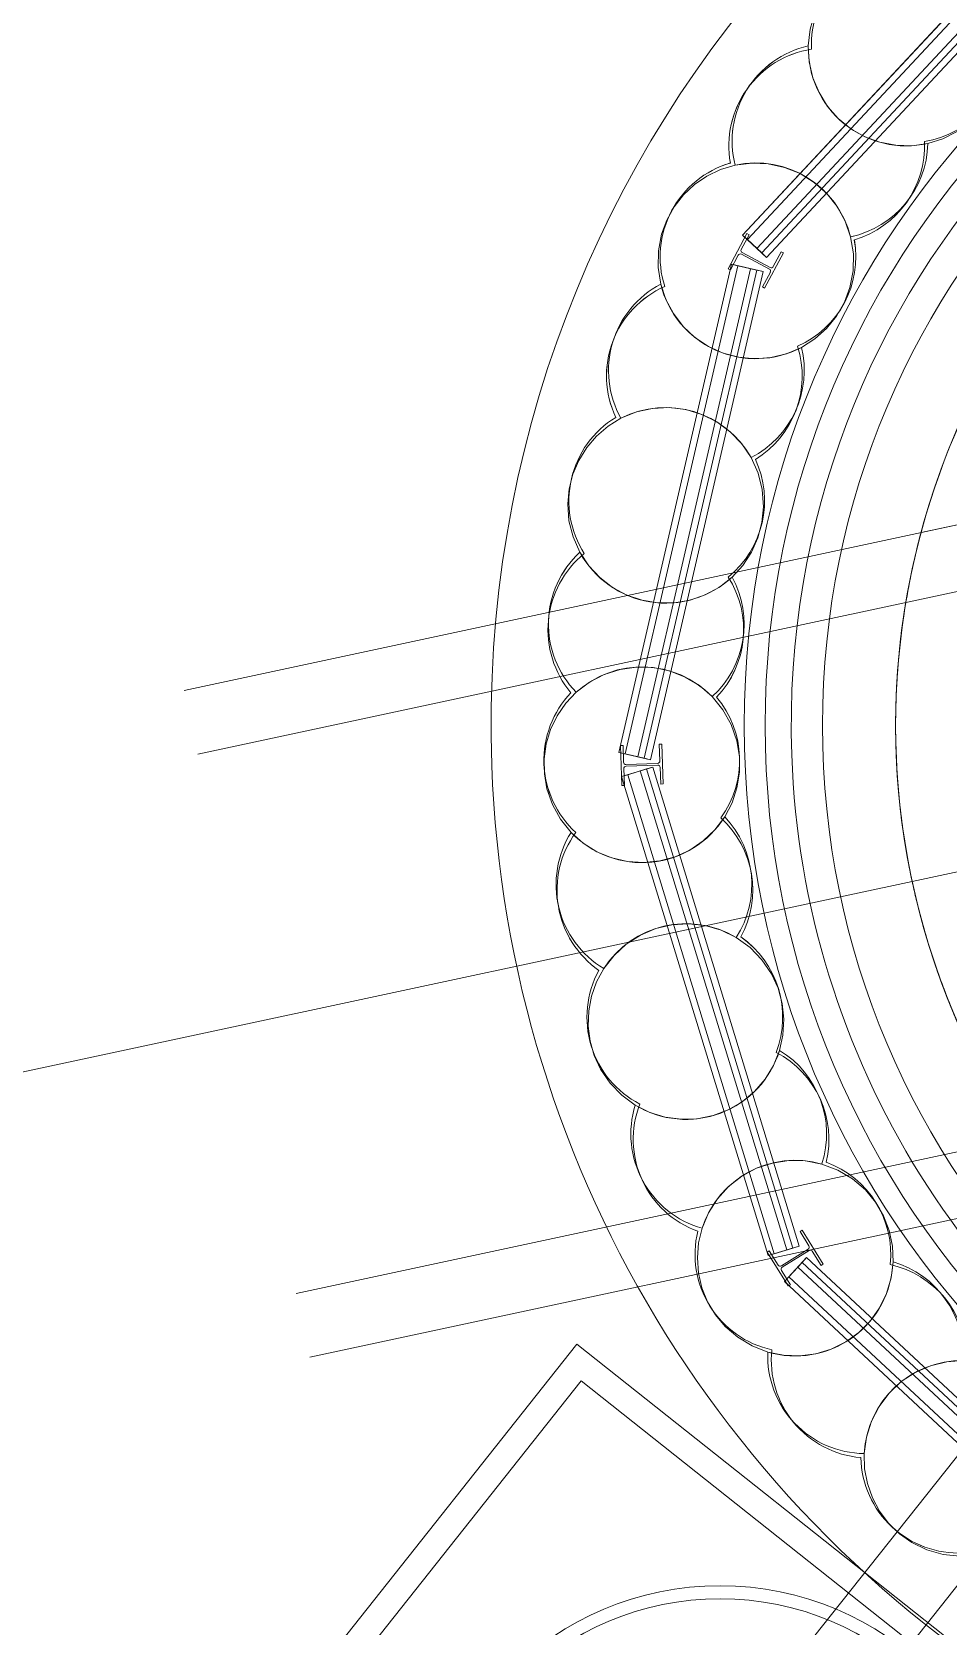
# Model space of a CAD drawing. Header units: metres. Extents: x 1753726 to 1755216, y 5920592 to 5921703.
# Drawn here: x 1754885.64 to 1754889.15, y 5921319.36 to 5921325.47 of the extents above; entities that cross this region are included whole.
import ezdxf

# ---------------------------------------------------------------- set-up
doc = ezdxf.new("R2010")
doc.units = ezdxf.units.M
doc.linetypes.add('CENTER', pattern=[50.8, 31.75, -6.35, 6.35, -6.35])
doc.linetypes.add('HIDDEN2', pattern=[4.7625, 3.175, -1.5875])
for name, color, linetype, lineweight in [('A-FLOR-____-OTLN', 9, 'Continuous', 9), ('A-GENM-____-OTLN', 4, 'Continuous', 9), ('A-WALL-____-OTLN', 2, 'Continuous', 9), ('P-PIPE-____-CNTR', 1, 'CENTER', 9), ('P-PIPE-____-OTLN', 6, 'HIDDEN2', 18), ('S-BEAM-____-OTLN', 7, 'Continuous', 9), ('S-FNDN-____-OTLN', 7, 'Continuous', 9)]:
    doc.layers.add(name, color=color, linetype=linetype, lineweight=lineweight)

# ---------------------------------------------------------------- blocks, each defined once
blk = doc.blocks.new('308492-ARUP-TUTB-MOD-0001_rvt-1-X-ARUP-GL-HERNE_BAY_ALIGNMENT')
at = {"layer": 'P-PIPE-____-CNTR'}
for p, q in [((1754889.5968, 5921322.3401), (1754607.0172, 5921261.8124)), ((1754889.5968, 5921322.3401), (1754607.0172, 5921261.8124)), ((1754890.4032, 5921321.055), (1754888.8392, 5921319.0825)), ((1754890.4032, 5921321.055), (1754888.8392, 5921319.0825))]:
    blk.add_line(p, q, dxfattribs=at)
at = {"layer": 'P-PIPE-____-OTLN'}
for p, q in [((1754889.3245, 5921323.6112), (1754606.745, 5921263.0835)), ((1754889.3768, 5921323.3668), (1754606.7973, 5921262.8391)), ((1754607.2372, 5921260.7857), (1754889.8167, 5921321.3134)), ((1754890.1619, 5921321.2464), (1754888.5979, 5921319.2739)), ((1754607.2895, 5921260.5412), (1754889.869, 5921321.0689))]:
    blk.add_line(p, q, dxfattribs=at)
blk = doc.blocks.new('Arup_Beam_Steel I Section_UC_AU1 - 150UC30-4390799-X-ARUP-GL-HERNE_BAY_ALIGNMENT')
at = {"layer": 'S-BEAM-____-OTLN'}
for p, q in [((1754888.5884, 5921320.8771), (1754888.5805, 5921320.8721)), ((1754888.5805, 5921320.8721), (1754888.5884, 5921320.8771)), ((1754888.5805, 5921320.8721), (1754888.6145, 5921320.8176)), ((1754888.6145, 5921320.8176), (1754888.5805, 5921320.8721)), ((1754888.6695, 5921320.7473), (1754888.5884, 5921320.8771)), ((1754888.5884, 5921320.8771), (1754888.6695, 5921320.7473)), ((1754888.4624, 5921320.7983), (1754888.4544, 5921320.7933)), ((1754888.4544, 5921320.7933), (1754888.4624, 5921320.7983)), ((1754888.4544, 5921320.7933), (1754888.5355, 5921320.6636)), ((1754888.5355, 5921320.6636), (1754888.4544, 5921320.7933)), ((1754888.4965, 5921320.7438), (1754888.4624, 5921320.7983)), ((1754888.4624, 5921320.7983), (1754888.4965, 5921320.7438)), ((1754888.6117, 5921320.8053), (1754888.5088, 5921320.741)), ((1754888.5088, 5921320.741), (1754888.6117, 5921320.8053)), ((1754888.5122, 5921320.7354), (1754888.6152, 5921320.7997)), ((1754888.6152, 5921320.7997), (1754888.5122, 5921320.7354)), ((1754888.6275, 5921320.7969), (1754888.6615, 5921320.7423)), ((1754888.6615, 5921320.7423), (1754888.6275, 5921320.7969)), ((1754888.5435, 5921320.6686), (1754888.5094, 5921320.7231)), ((1754888.5094, 5921320.7231), (1754888.5435, 5921320.6686)), ((1754888.6615, 5921320.7423), (1754888.6695, 5921320.7473)), ((1754888.6695, 5921320.7473), (1754888.6615, 5921320.7423)), ((1754888.5355, 5921320.6636), (1754888.5435, 5921320.6686)), ((1754888.5435, 5921320.6686), (1754888.5355, 5921320.6636))]:
    blk.add_line(p, q, dxfattribs=at)
for centre, major_axis, start_param, end_param in [((1754888.607, 5921320.8128), (-0.00079, 0.00886), 3.611123, 5.181919), ((1754888.607, 5921320.8128), (-0.00079, 0.00886), 3.611123, 5.181919), ((1754888.6199, 5921320.7921), (0.00241, 0.00857), 5.54524, 7.116036), ((1754888.6199, 5921320.7921), (0.00241, 0.00857), 5.54524, 7.116036), ((1754888.504, 5921320.7485), (0.00431, 0.00778), 2.635471, 4.206267), ((1754888.504, 5921320.7485), (0.00431, 0.00778), 2.635471, 4.206267), ((1754888.517, 5921320.7278), (-0.00042, 0.00889), 0.5111, 2.081897), ((1754888.517, 5921320.7278), (-0.00042, 0.00889), 0.5111, 2.081897)]:
    blk.add_ellipse(centre, major_axis=major_axis, ratio=1, start_param=start_param, end_param=end_param, dxfattribs=at)
blk = doc.blocks.new('Arup_Beam_Steel I Section_UC_AU1 - 150UC30-4390800-X-ARUP-GL-HERNE_BAY_ALIGNMENT')
at = {"layer": 'S-BEAM-____-OTLN'}
for p, q in [((1754887.9021, 5921322.7353), (1754887.8927, 5921322.7349)), ((1754887.8927, 5921322.7349), (1754887.9021, 5921322.7353)), ((1754887.8927, 5921322.7349), (1754887.898, 5921322.582)), ((1754887.898, 5921322.582), (1754887.8927, 5921322.7349)), ((1754887.9043, 5921322.671), (1754887.9021, 5921322.7353)), ((1754887.9021, 5921322.7353), (1754887.9043, 5921322.671)), ((1754888.0506, 5921322.7405), (1754888.0412, 5921322.7401)), ((1754888.0412, 5921322.7401), (1754888.0506, 5921322.7405)), ((1754888.0412, 5921322.7401), (1754888.0434, 5921322.6759)), ((1754888.0434, 5921322.6759), (1754888.0412, 5921322.7401)), ((1754888.0559, 5921322.5876), (1754888.0506, 5921322.7405)), ((1754888.0506, 5921322.7405), (1754888.0559, 5921322.5876)), ((1754887.9074, 5921322.5824), (1754887.9052, 5921322.6466)), ((1754887.9052, 5921322.6466), (1754887.9074, 5921322.5824)), ((1754888.0348, 5921322.6667), (1754887.9135, 5921322.6624)), ((1754887.9135, 5921322.6624), (1754888.0348, 5921322.6667)), ((1754887.9138, 5921322.6558), (1754888.0351, 5921322.6601)), ((1754888.0351, 5921322.6601), (1754887.9138, 5921322.6558)), ((1754888.0443, 5921322.6515), (1754888.0465, 5921322.5872)), ((1754888.0465, 5921322.5872), (1754888.0443, 5921322.6515)), ((1754887.898, 5921322.582), (1754887.9074, 5921322.5824)), ((1754887.9074, 5921322.5824), (1754887.898, 5921322.582)), ((1754888.0465, 5921322.5872), (1754888.0559, 5921322.5876)), ((1754888.0559, 5921322.5876), (1754888.0465, 5921322.5872))]:
    blk.add_line(p, q, dxfattribs=at)
for centre, major_axis, start_param, end_param in [((1754887.9132, 5921322.6713), (-0.00481, 0.00749), 1.034699, 2.605496), ((1754887.9132, 5921322.6713), (-0.00481, 0.00749), 1.034699, 2.605496), ((1754888.0345, 5921322.6756), (-0.00481, 0.00749), 2.605496, 4.176292), ((1754888.0345, 5921322.6756), (-0.00481, 0.00749), 2.605496, 4.176292), ((1754887.9141, 5921322.6469), (-0.00103, 0.00884), 6.201965, 7.772761), ((1754887.9141, 5921322.6469), (-0.00103, 0.00884), 6.201965, 7.772761), ((1754888.0354, 5921322.6512), (-0.00184, 0.00871), 4.539613, 6.110409), ((1754888.0354, 5921322.6512), (-0.00184, 0.00871), 4.539613, 6.110409)]:
    blk.add_ellipse(centre, major_axis=major_axis, ratio=1, start_param=start_param, end_param=end_param, dxfattribs=at)
blk = doc.blocks.new('Arup_Beam_Steel I Section_UC_AU1 - 150UC30-4390801-X-ARUP-GL-HERNE_BAY_ALIGNMENT')
at = {"layer": 'S-BEAM-____-OTLN'}
for p, q in [((1754888.377, 5921324.6973), (1754888.3052, 5921324.5622)), ((1754888.3052, 5921324.5622), (1754888.377, 5921324.6973)), ((1754888.3551, 5921324.6361), (1754888.3853, 5921324.6929)), ((1754888.3853, 5921324.6929), (1754888.3551, 5921324.6361)), ((1754888.3853, 5921324.6929), (1754888.377, 5921324.6973)), ((1754888.377, 5921324.6973), (1754888.3853, 5921324.6929)), ((1754888.466, 5921324.5671), (1754888.3588, 5921324.6241)), ((1754888.3588, 5921324.6241), (1754888.466, 5921324.5671)), ((1754888.4447, 5921324.4881), (1754888.5165, 5921324.6231)), ((1754888.5165, 5921324.6231), (1754888.4447, 5921324.4881)), ((1754888.5082, 5921324.6276), (1754888.478, 5921324.5708)), ((1754888.478, 5921324.5708), (1754888.5082, 5921324.6276)), ((1754888.5165, 5921324.6231), (1754888.5082, 5921324.6276)), ((1754888.5082, 5921324.6276), (1754888.5165, 5921324.6231)), ((1754888.3052, 5921324.5622), (1754888.3135, 5921324.5578)), ((1754888.3135, 5921324.5578), (1754888.3052, 5921324.5622)), ((1754888.3135, 5921324.5578), (1754888.3436, 5921324.6146)), ((1754888.3436, 5921324.6146), (1754888.3135, 5921324.5578)), ((1754888.3557, 5921324.6183), (1754888.4629, 5921324.5613)), ((1754888.4629, 5921324.5613), (1754888.3557, 5921324.6183)), ((1754888.4666, 5921324.5492), (1754888.4364, 5921324.4925)), ((1754888.4364, 5921324.4925), (1754888.4666, 5921324.5492)), ((1754888.4364, 5921324.4925), (1754888.4447, 5921324.4881)), ((1754888.4447, 5921324.4881), (1754888.4364, 5921324.4925))]:
    blk.add_line(p, q, dxfattribs=at)
for centre, major_axis, start_param, end_param in [((1754888.363, 5921324.632), (0.0088, 0.00132), 2.504571, 4.075368), ((1754888.363, 5921324.632), (0.0088, 0.00132), 2.504571, 4.075368), ((1754888.3515, 5921324.6104), (-0.00621, 0.00637), 5.021641, 6.592438), ((1754888.3515, 5921324.6104), (-0.00621, 0.00637), 5.021641, 6.592438), ((1754888.4701, 5921324.575), (-0.00889, 0.00048), 1.136221, 2.707017), ((1754888.4701, 5921324.575), (-0.00889, 0.00048), 1.136221, 2.707017), ((1754888.4587, 5921324.5534), (-0.00881, 0.00129), 2.798573, 4.369369), ((1754888.4587, 5921324.5534), (-0.00881, 0.00129), 2.798573, 4.369369)]:
    blk.add_ellipse(centre, major_axis=major_axis, ratio=1, start_param=start_param, end_param=end_param, dxfattribs=at)
blk = doc.blocks.new('308492-ARUP-STTW-MOD-0400_rvt-1-X-ARUP-GL-HERNE_BAY_ALIGNMENT')
at = {"layer": 'A-WALL-____-OTLN'}
for p, q in [((1754889.6699, 5921326.0953), (1754888.3605, 5921324.6911)), ((1754888.3605, 5921324.6911), (1754889.6699, 5921326.0953)), ((1754889.6882, 5921326.0782), (1754888.3787, 5921324.674)), ((1754888.4153, 5921324.6399), (1754889.7247, 5921326.0441)), ((1754889.7247, 5921326.0441), (1754888.4153, 5921324.6399)), ((1754888.4336, 5921324.6229), (1754889.743, 5921326.0271)), ((1754888.4519, 5921324.6058), (1754889.7613, 5921326.01)), ((1754889.7613, 5921326.01), (1754888.4519, 5921324.6058)), ((1754888.4519, 5921324.6058), (1754889.7613, 5921326.01)), ((1754889.7613, 5921326.01), (1754888.4519, 5921324.6058)), ((1754888.4519, 5921324.6058), (1754888.3605, 5921324.6911)), ((1754888.3787, 5921324.674), (1754888.3605, 5921324.6911)), ((1754888.3787, 5921324.674), (1754888.4336, 5921324.6229)), ((1754888.4519, 5921324.6058), (1754888.4153, 5921324.6399)), ((1754888.4153, 5921324.6399), (1754888.4519, 5921324.6058)), ((1754888.4519, 5921324.6058), (1754888.4336, 5921324.6229)), ((1754888.3175, 5921324.5794), (1754887.8856, 5921322.7086)), ((1754887.8856, 5921322.7086), (1754888.3175, 5921324.5794)), ((1754888.3419, 5921324.5738), (1754887.91, 5921322.703)), ((1754887.9587, 5921322.6918), (1754888.3906, 5921324.5626)), ((1754888.3906, 5921324.5626), (1754887.9587, 5921322.6918)), ((1754888.3175, 5921324.5794), (1754888.4393, 5921324.5513)), ((1754888.3175, 5921324.5794), (1754888.3419, 5921324.5738)), ((1754888.3419, 5921324.5738), (1754888.4149, 5921324.5569)), ((1754888.3906, 5921324.5626), (1754888.4393, 5921324.5513)), ((1754888.3906, 5921324.5626), (1754888.4393, 5921324.5513)), ((1754887.983, 5921322.6861), (1754888.4149, 5921324.5569)), ((1754888.0074, 5921322.6805), (1754888.4393, 5921324.5513)), ((1754888.4393, 5921324.5513), (1754888.0074, 5921322.6805)), ((1754888.0074, 5921322.6805), (1754888.4393, 5921324.5513)), ((1754888.4393, 5921324.5513), (1754888.0074, 5921322.6805)), ((1754888.4149, 5921324.5569), (1754888.4393, 5921324.5513)), ((1754888.0074, 5921322.6805), (1754887.8856, 5921322.7086)), ((1754887.91, 5921322.703), (1754887.8856, 5921322.7086)), ((1754887.91, 5921322.703), (1754887.983, 5921322.6861)), ((1754888.0074, 5921322.6805), (1754887.9587, 5921322.6918)), ((1754887.9587, 5921322.6918), (1754888.0074, 5921322.6805)), ((1754888.0074, 5921322.6805), (1754887.983, 5921322.6861)), ((1754887.8964, 5921322.616), (1754888.0159, 5921322.6525)), ((1754887.8964, 5921322.616), (1754887.9203, 5921322.6233)), ((1754887.8964, 5921322.616), (1754888.4578, 5921320.7799)), ((1754888.4578, 5921320.7799), (1754887.8964, 5921322.616)), ((1754887.9203, 5921322.6233), (1754887.992, 5921322.6452)), ((1754887.9203, 5921322.6233), (1754888.4817, 5921320.7872)), ((1754887.9681, 5921322.6379), (1754888.0159, 5921322.6525)), ((1754887.9681, 5921322.6379), (1754888.0159, 5921322.6525)), ((1754888.5295, 5921320.8018), (1754887.9681, 5921322.6379)), ((1754887.9681, 5921322.6379), (1754888.5295, 5921320.8018)), ((1754887.992, 5921322.6452), (1754888.0159, 5921322.6525)), ((1754888.5534, 5921320.8091), (1754887.992, 5921322.6452)), ((1754888.5773, 5921320.8164), (1754888.0159, 5921322.6525)), ((1754888.0159, 5921322.6525), (1754888.5773, 5921320.8164)), ((1754888.5773, 5921320.8164), (1754888.0159, 5921322.6525)), ((1754888.0159, 5921322.6525), (1754888.5773, 5921320.8164)), ((1754888.5773, 5921320.8164), (1754888.4578, 5921320.7799)), ((1754888.4817, 5921320.7872), (1754888.4578, 5921320.7799)), ((1754888.4817, 5921320.7872), (1754888.5534, 5921320.8091)), ((1754888.5773, 5921320.8164), (1754888.5295, 5921320.8018)), ((1754888.5295, 5921320.8018), (1754888.5773, 5921320.8164)), ((1754888.5773, 5921320.8164), (1754888.5534, 5921320.8091)), ((1754888.5203, 5921320.681), (1754888.6056, 5921320.7724)), ((1754888.5374, 5921320.6993), (1754888.5885, 5921320.7541)), ((1754888.5715, 5921320.7358), (1754888.6056, 5921320.7724)), ((1754888.5715, 5921320.7358), (1754888.6056, 5921320.7724)), ((1754889.9757, 5921319.4264), (1754888.5715, 5921320.7358)), ((1754888.5715, 5921320.7358), (1754889.9757, 5921319.4264)), ((1754888.5885, 5921320.7541), (1754888.6056, 5921320.7724)), ((1754889.9927, 5921319.4447), (1754888.5885, 5921320.7541)), ((1754890.0098, 5921319.463), (1754888.6056, 5921320.7724)), ((1754888.6056, 5921320.7724), (1754890.0098, 5921319.463)), ((1754890.0098, 5921319.463), (1754888.6056, 5921320.7724)), ((1754888.6056, 5921320.7724), (1754890.0098, 5921319.463)), ((1754888.5203, 5921320.681), (1754888.5374, 5921320.6993)), ((1754888.5203, 5921320.681), (1754889.9245, 5921319.3715)), ((1754889.9245, 5921319.3715), (1754888.5203, 5921320.681)), ((1754888.5374, 5921320.6993), (1754889.9416, 5921319.3898))]:
    blk.add_line(p, q, dxfattribs=at)
at = {"layer": 'S-BEAM-____-OTLN'}
for radius, start, end in [(3.43, 0, 180), (3.43, 0, 180), (3.43, 0, 180), (3.43, 0, 180), (3.13, 0, 180), (3.13, 0, 180), (3.13, 0, 180), (3.13, 0, 180), (3.43, 180, 0), (3.43, 180, 0), (3.43, 180, 0), (3.43, 180, 0), (3.13, 180, 0), (3.13, 180, 0), (3.13, 180, 0), (3.13, 180, 0)]:
    blk.add_arc((1754891.7967, 5921322.8124), radius, start, end, dxfattribs=at)
at = {"layer": 'S-FNDN-____-OTLN', "flags": 128}
for points in [[(1754888.6121, 5921325.4168), (1754888.619, 5921325.4807), (1754888.6368, 5921325.5425), (1754888.6648, 5921325.6003)], [(1754888.6648, 5921325.6003), (1754888.6368, 5921325.5425), (1754888.619, 5921325.4807), (1754888.6121, 5921325.4168)], [(1754889.0701, 5921325.0427), (1754889.0089, 5921325.034), (1754888.947, 5921325.0355), (1754888.8863, 5921325.0471), (1754888.8283, 5921325.0686), (1754888.7745, 5921325.0993), (1754888.7266, 5921325.1384), (1754888.6858, 5921325.1849), (1754888.6532, 5921325.2375), (1754888.6296, 5921325.2947), (1754888.6158, 5921325.355), (1754888.6121, 5921325.4168)], [(1754888.6121, 5921325.4168), (1754888.6158, 5921325.355), (1754888.6296, 5921325.2947), (1754888.6532, 5921325.2375), (1754888.6858, 5921325.1849), (1754888.7266, 5921325.1384), (1754888.7745, 5921325.0993), (1754888.8283, 5921325.0686), (1754888.8863, 5921325.0471), (1754888.947, 5921325.0355), (1754889.0089, 5921325.034), (1754889.0701, 5921325.0427)], [(1754889.3091, 5921325.2164), (1754889.2739, 5921325.1669), (1754889.2313, 5921325.1238), (1754889.1822, 5921325.0882), (1754889.128, 5921325.0609), (1754889.0701, 5921325.0427)], [(1754889.0701, 5921325.0427), (1754889.128, 5921325.0609), (1754889.1822, 5921325.0882), (1754889.2313, 5921325.1238), (1754889.2739, 5921325.1669), (1754889.3091, 5921325.2164)], [(1754888.05, 5921324.6947), (1754888.07, 5921324.7491), (1754888.0982, 5921324.7997), (1754888.1338, 5921324.8454), (1754888.176, 5921324.8851), (1754888.2239, 5921324.9177), (1754888.2762, 5921324.9427), (1754888.3317, 5921324.9592)], [(1754888.3317, 5921324.9592), (1754888.2762, 5921324.9427), (1754888.2239, 5921324.9177), (1754888.176, 5921324.8851), (1754888.1338, 5921324.8454), (1754888.0982, 5921324.7997), (1754888.07, 5921324.7491), (1754888.05, 5921324.6947)], [(1754888.3317, 5921324.9592), (1754888.3951, 5921324.9674), (1754888.4589, 5921324.9646), (1754888.5214, 5921324.951), (1754888.5806, 5921324.927), (1754888.635, 5921324.8933), (1754888.6828, 5921324.8509), (1754888.7227, 5921324.801), (1754888.7535, 5921324.745), (1754888.7744, 5921324.6846)], [(1754888.7744, 5921324.6846), (1754888.7535, 5921324.745), (1754888.7227, 5921324.801), (1754888.6828, 5921324.8509), (1754888.635, 5921324.8933), (1754888.5806, 5921324.927), (1754888.5214, 5921324.951), (1754888.4589, 5921324.9646), (1754888.3951, 5921324.9674), (1754888.3317, 5921324.9592)], [(1754888.0465, 5921324.5038), (1754888.0367, 5921324.5673), (1754888.0379, 5921324.6316), (1754888.05, 5921324.6947)], [(1754888.05, 5921324.6947), (1754888.0379, 5921324.6316), (1754888.0367, 5921324.5673), (1754888.0465, 5921324.5038)], [(1754888.7744, 5921324.6846), (1754888.7848, 5921324.6201), (1754888.7839, 5921324.5548), (1754888.7717, 5921324.4906)], [(1754888.7717, 5921324.4906), (1754888.7839, 5921324.5548), (1754888.7848, 5921324.6201), (1754888.7744, 5921324.6846)], [(1754888.5858, 5921324.261), (1754888.5289, 5921324.2368), (1754888.4688, 5921324.2222), (1754888.4071, 5921324.2177), (1754888.3455, 5921324.2234), (1754888.2856, 5921324.2392), (1754888.2292, 5921324.2646), (1754888.1777, 5921324.2989), (1754888.1326, 5921324.3413), (1754888.095, 5921324.3904), (1754888.0661, 5921324.4451), (1754888.0465, 5921324.5038)], [(1754888.0465, 5921324.5038), (1754888.0661, 5921324.4451), (1754888.095, 5921324.3904), (1754888.1326, 5921324.3413), (1754888.1777, 5921324.2989), (1754888.2292, 5921324.2646), (1754888.2856, 5921324.2392), (1754888.3455, 5921324.2234), (1754888.4071, 5921324.2177), (1754888.4688, 5921324.2222), (1754888.5289, 5921324.2368), (1754888.5858, 5921324.261)], [(1754888.7717, 5921324.4906), (1754888.7505, 5921324.4338), (1754888.7204, 5921324.3811), (1754888.6823, 5921324.3339), (1754888.637, 5921324.2936), (1754888.5858, 5921324.261)], [(1754888.5858, 5921324.261), (1754888.637, 5921324.2936), (1754888.6823, 5921324.3339), (1754888.7204, 5921324.3811), (1754888.7505, 5921324.4338), (1754888.7717, 5921324.4906)], [(1754887.8941, 5921323.9893), (1754887.9532, 5921324.0135), (1754888.0156, 5921324.0274), (1754888.0795, 5921324.0304), (1754888.1429, 5921324.0226), (1754888.2041, 5921324.0041), (1754888.2613, 5921323.9755), (1754888.3127, 5921323.9376), (1754888.357, 5921323.8915), (1754888.3928, 5921323.8386)], [(1754888.3928, 5921323.8386), (1754888.357, 5921323.8915), (1754888.3127, 5921323.9376), (1754888.2613, 5921323.9755), (1754888.2041, 5921324.0041), (1754888.1429, 5921324.0226), (1754888.0795, 5921324.0304), (1754888.0156, 5921324.0274), (1754887.9532, 5921324.0135), (1754887.8941, 5921323.9893)], [(1754887.6905, 5921323.6609), (1754887.6957, 5921323.7186), (1754887.7098, 5921323.7748), (1754887.7324, 5921323.8281), (1754887.7629, 5921323.8774), (1754887.8007, 5921323.9213), (1754887.8448, 5921323.9589), (1754887.8941, 5921323.9893)], [(1754887.8941, 5921323.9893), (1754887.8448, 5921323.9589), (1754887.8007, 5921323.9213), (1754887.7629, 5921323.8774), (1754887.7324, 5921323.8281), (1754887.7098, 5921323.7748), (1754887.6957, 5921323.7186), (1754887.6905, 5921323.6609)], [(1754888.3928, 5921323.8386), (1754888.4196, 5921323.779), (1754888.4356, 5921323.7157), (1754888.4404, 5921323.6505)], [(1754888.4404, 5921323.6505), (1754888.4356, 5921323.7157), (1754888.4196, 5921323.779), (1754888.3928, 5921323.8386)], [(1754887.7365, 5921323.4756), (1754887.7106, 5921323.5344), (1754887.6951, 5921323.5968), (1754887.6905, 5921323.6609)], [(1754887.6905, 5921323.6609), (1754887.6951, 5921323.5968), (1754887.7106, 5921323.5344), (1754887.7365, 5921323.4756)], [(1754888.4404, 5921323.6505), (1754888.4346, 5921323.5901), (1754888.4192, 5921323.5315), (1754888.3946, 5921323.476), (1754888.3613, 5921323.4253), (1754888.3203, 5921323.3806)], [(1754888.3203, 5921323.3806), (1754888.3613, 5921323.4253), (1754888.3946, 5921323.476), (1754888.4192, 5921323.5315), (1754888.4346, 5921323.5901), (1754888.4404, 5921323.6505)], [(1754888.3203, 5921323.3806), (1754888.2716, 5921323.3425), (1754888.2173, 5921323.3128), (1754888.1588, 5921323.2925), (1754888.0979, 5921323.2821), (1754888.036, 5921323.2819), (1754887.9749, 5921323.2918), (1754887.9163, 5921323.3116), (1754887.8618, 5921323.3408), (1754887.8128, 5921323.3786), (1754887.7706, 5921323.4239), (1754887.7365, 5921323.4756)], [(1754887.7365, 5921323.4756), (1754887.7706, 5921323.4239), (1754887.8128, 5921323.3786), (1754887.8618, 5921323.3408), (1754887.9163, 5921323.3116), (1754887.9749, 5921323.2918), (1754888.036, 5921323.2819), (1754888.0979, 5921323.2821), (1754888.1588, 5921323.2925), (1754888.2173, 5921323.3128), (1754888.2716, 5921323.3425), (1754888.3203, 5921323.3806)], [(1754887.7225, 5921322.9391), (1754887.7733, 5921322.9778), (1754887.83, 5921323.0074), (1754887.8909, 5921323.0269), (1754887.9542, 5921323.0357), (1754888.0181, 5921323.0337), (1754888.0807, 5921323.0208), (1754888.1402, 5921322.9976), (1754888.1949, 5921322.9645), (1754888.2432, 5921322.9226)], [(1754888.2432, 5921322.9226), (1754888.1949, 5921322.9645), (1754888.1402, 5921322.9976), (1754888.0807, 5921323.0208), (1754888.0181, 5921323.0337), (1754887.9542, 5921323.0357), (1754887.8909, 5921323.0269), (1754887.83, 5921323.0074), (1754887.7733, 5921322.9778), (1754887.7225, 5921322.9391)], [(1754887.6108, 5921322.5692), (1754887.6009, 5921322.6263), (1754887.6, 5921322.6842), (1754887.608, 5921322.7416), (1754887.6248, 5921322.7971), (1754887.6498, 5921322.8493), (1754887.6827, 5921322.897), (1754887.7225, 5921322.9391)], [(1754887.7225, 5921322.9391), (1754887.6827, 5921322.897), (1754887.6498, 5921322.8493), (1754887.6248, 5921322.7971), (1754887.608, 5921322.7416), (1754887.6, 5921322.6842), (1754887.6009, 5921322.6263), (1754887.6108, 5921322.5692)], [(1754888.2432, 5921322.9226), (1754888.2845, 5921322.872), (1754888.3163, 5921322.815), (1754888.3378, 5921322.7533)], [(1754888.3378, 5921322.7533), (1754888.3163, 5921322.815), (1754888.2845, 5921322.872), (1754888.2432, 5921322.9226)], [(1754888.3378, 5921322.7533), (1754888.3479, 5921322.6935), (1754888.3482, 5921322.6328), (1754888.3387, 5921322.5729), (1754888.3197, 5921322.5153), (1754888.2917, 5921322.4615)], [(1754888.2917, 5921322.4615), (1754888.3197, 5921322.5153), (1754888.3387, 5921322.5729), (1754888.3482, 5921322.6328), (1754888.3479, 5921322.6935), (1754888.3378, 5921322.7533)], [(1754887.7032, 5921322.4021), (1754887.663, 5921322.4522), (1754887.6318, 5921322.5085), (1754887.6108, 5921322.5692)], [(1754887.6108, 5921322.5692), (1754887.6318, 5921322.5085), (1754887.663, 5921322.4522), (1754887.7032, 5921322.4021)], [(1754888.2917, 5921322.4615), (1754888.2545, 5921322.412), (1754888.2097, 5921322.3694), (1754888.1585, 5921322.3346), (1754888.1023, 5921322.3088), (1754888.0426, 5921322.2925), (1754887.9811, 5921322.2863), (1754887.9193, 5921322.2903), (1754887.8591, 5921322.3044), (1754887.802, 5921322.3282), (1754887.7495, 5921322.3611), (1754887.7032, 5921322.4021)], [(1754887.7032, 5921322.4021), (1754887.7495, 5921322.3611), (1754887.802, 5921322.3282), (1754887.8591, 5921322.3044), (1754887.9193, 5921322.2903), (1754887.9811, 5921322.2863), (1754888.0426, 5921322.2925), (1754888.1023, 5921322.3088), (1754888.1585, 5921322.3346), (1754888.2097, 5921322.3694), (1754888.2545, 5921322.412), (1754888.2917, 5921322.4615)], [(1754887.8285, 5921321.8803), (1754887.8676, 5921321.9309), (1754887.9147, 5921321.9741), (1754887.9685, 5921322.0087), (1754888.0273, 5921322.0336), (1754888.0896, 5921322.0482), (1754888.1534, 5921322.052), (1754888.2169, 5921322.0449), (1754888.2783, 5921322.0271), (1754888.3358, 5921321.9992)], [(1754888.3358, 5921321.9992), (1754888.2783, 5921322.0271), (1754888.2169, 5921322.0449), (1754888.1534, 5921322.052), (1754888.0896, 5921322.0482), (1754888.0273, 5921322.0336), (1754887.9685, 5921322.0087), (1754887.9147, 5921321.9741), (1754887.8676, 5921321.9309), (1754887.8285, 5921321.8803)], [(1754888.3358, 5921321.9992), (1754888.3887, 5921321.961), (1754888.4343, 5921321.9141), (1754888.471, 5921321.8601)], [(1754888.471, 5921321.8601), (1754888.4343, 5921321.9141), (1754888.3887, 5921321.961), (1754888.3358, 5921321.9992)], [(1754887.8164, 5921321.4941), (1754887.7921, 5921321.5467), (1754887.7762, 5921321.6024), (1754887.7691, 5921321.6599), (1754887.7709, 5921321.7178), (1754887.7816, 5921321.7748), (1754887.801, 5921321.8294), (1754887.8285, 5921321.8803)], [(1754887.8285, 5921321.8803), (1754887.801, 5921321.8294), (1754887.7816, 5921321.7748), (1754887.7709, 5921321.7178), (1754887.7691, 5921321.6599), (1754887.7762, 5921321.6024), (1754887.7921, 5921321.5467), (1754887.8164, 5921321.4941)], [(1754888.471, 5921321.8601), (1754888.4962, 5921321.8049), (1754888.5122, 5921321.7464), (1754888.5186, 5921321.6861), (1754888.5151, 5921321.6255), (1754888.5019, 5921321.5663)], [(1754888.5019, 5921321.5663), (1754888.5151, 5921321.6255), (1754888.5186, 5921321.6861), (1754888.5122, 5921321.7464), (1754888.4962, 5921321.8049), (1754888.471, 5921321.8601)], [(1754888.5019, 5921321.5663), (1754888.4788, 5921321.5089), (1754888.4466, 5921321.4561), (1754888.4062, 5921321.4093), (1754888.3585, 5921321.3698), (1754888.3051, 5921321.3386), (1754888.2472, 5921321.3167), (1754888.1866, 5921321.3046), (1754888.1247, 5921321.3026), (1754888.0634, 5921321.3108), (1754888.0043, 5921321.329), (1754887.9489, 5921321.3566)], [(1754887.9489, 5921321.3566), (1754888.0043, 5921321.329), (1754888.0634, 5921321.3108), (1754888.1247, 5921321.3026), (1754888.1866, 5921321.3046), (1754888.2472, 5921321.3167), (1754888.3051, 5921321.3386), (1754888.3585, 5921321.3698), (1754888.4062, 5921321.4093), (1754888.4466, 5921321.4561), (1754888.4788, 5921321.5089), (1754888.5019, 5921321.5663)], [(1754887.9489, 5921321.3566), (1754887.897, 5921321.3946), (1754887.8524, 5921321.4409), (1754887.8164, 5921321.4941)], [(1754887.8164, 5921321.4941), (1754887.8524, 5921321.4409), (1754887.897, 5921321.3946), (1754887.9489, 5921321.3566)], [(1754888.205, 5921320.885), (1754888.2296, 5921320.944), (1754888.2639, 5921320.9979), (1754888.3069, 5921321.0452), (1754888.3573, 5921321.0846), (1754888.4137, 5921321.1148), (1754888.4743, 5921321.1349), (1754888.5375, 5921321.1445), (1754888.6014, 5921321.1432), (1754888.6642, 5921321.1311)], [(1754888.6642, 5921321.1311), (1754888.6014, 5921321.1432), (1754888.5375, 5921321.1445), (1754888.4743, 5921321.1349), (1754888.4137, 5921321.1148), (1754888.3573, 5921321.0846), (1754888.3069, 5921321.0452), (1754888.2639, 5921320.9979), (1754888.2296, 5921320.944), (1754888.205, 5921320.885)], [(1754888.6642, 5921321.1311), (1754888.7252, 5921321.1079), (1754888.7813, 5921321.0745), (1754888.8308, 5921321.0318)], [(1754888.8308, 5921321.0318), (1754888.7813, 5921321.0745), (1754888.7252, 5921321.1079), (1754888.6642, 5921321.1311)], [(1754888.8308, 5921321.0318), (1754888.8694, 5921320.985), (1754888.9, 5921320.9327), (1754888.9218, 5921320.876), (1754888.9341, 5921320.8166), (1754888.9367, 5921320.756)], [(1754888.9367, 5921320.756), (1754888.9341, 5921320.8166), (1754888.9218, 5921320.876), (1754888.9, 5921320.9327), (1754888.8694, 5921320.985), (1754888.8308, 5921321.0318)], [(1754888.2932, 5921320.5088), (1754888.2561, 5921320.5534), (1754888.2263, 5921320.6031), (1754888.2046, 5921320.6568), (1754888.1914, 5921320.7132), (1754888.187, 5921320.7709), (1754888.1915, 5921320.8287), (1754888.205, 5921320.885)], [(1754888.205, 5921320.885), (1754888.1915, 5921320.8287), (1754888.187, 5921320.7709), (1754888.1914, 5921320.7132), (1754888.2046, 5921320.6568), (1754888.2263, 5921320.6031), (1754888.2561, 5921320.5534), (1754888.2932, 5921320.5088)], [(1754888.9367, 5921320.756), (1754888.9293, 5921320.6946), (1754888.9118, 5921320.6353), (1754888.8848, 5921320.5796), (1754888.8491, 5921320.5291), (1754888.8055, 5921320.4852), (1754888.7553, 5921320.449), (1754888.6998, 5921320.4216), (1754888.6406, 5921320.4037), (1754888.5793, 5921320.3957), (1754888.5174, 5921320.398), (1754888.4568, 5921320.4104)], [(1754888.4568, 5921320.4104), (1754888.5174, 5921320.398), (1754888.5793, 5921320.3957), (1754888.6406, 5921320.4037), (1754888.6998, 5921320.4216), (1754888.7553, 5921320.449), (1754888.8055, 5921320.4852), (1754888.8491, 5921320.5291), (1754888.8848, 5921320.5796), (1754888.9118, 5921320.6353), (1754888.9293, 5921320.6946), (1754888.9367, 5921320.756)], [(1754888.4568, 5921320.4104), (1754888.3969, 5921320.4336), (1754888.3418, 5921320.4668), (1754888.2932, 5921320.5088)], [(1754888.2932, 5921320.5088), (1754888.3418, 5921320.4668), (1754888.3969, 5921320.4336), (1754888.4568, 5921320.4104)], [(1754888.8262, 5921320.0211), (1754888.8347, 5921320.0845), (1754888.8539, 5921320.1454), (1754888.8832, 5921320.2022), (1754888.9217, 5921320.2533), (1754888.9683, 5921320.297), (1754889.0217, 5921320.3322), (1754889.0802, 5921320.3578), (1754889.1423, 5921320.3731), (1754889.2061, 5921320.3777)], [(1754889.2061, 5921320.3777), (1754889.1423, 5921320.3731), (1754889.0802, 5921320.3578), (1754889.0217, 5921320.3322), (1754888.9683, 5921320.297), (1754888.9217, 5921320.2533), (1754888.8832, 5921320.2022), (1754888.8539, 5921320.1454), (1754888.8347, 5921320.0845), (1754888.8262, 5921320.0211)], [(1754889.0088, 5921319.6806), (1754888.9614, 5921319.714), (1754888.9198, 5921319.7543), (1754888.8849, 5921319.8005), (1754888.8575, 5921319.8516), (1754888.8383, 5921319.9062), (1754888.8278, 5921319.9632), (1754888.8262, 5921320.0211)], [(1754888.8262, 5921320.0211), (1754888.8278, 5921319.9632), (1754888.8383, 5921319.9062), (1754888.8575, 5921319.8516), (1754888.8849, 5921319.8005), (1754888.9198, 5921319.7543), (1754888.9614, 5921319.714), (1754889.0088, 5921319.6806)], [(1754889.1923, 5921319.6278), (1754889.1284, 5921319.6348), (1754889.0666, 5921319.6525), (1754889.0088, 5921319.6806)], [(1754889.0088, 5921319.6806), (1754889.0666, 5921319.6525), (1754889.1284, 5921319.6348), (1754889.1923, 5921319.6278)]]:
    blk.add_lwpolyline(points, dxfattribs=at)
at = {"layer": 'S-FNDN-____-OTLN'}
for centre, radius, start, end in [((1754891.7967, 5921322.8124), 4.4, 2.00275, 182.00275), ((1754891.7967, 5921322.8124), 4.4, 2.00275, 182.00275), ((1754891.7967, 5921322.8124), 3.25, 2.00275, 182.00275), ((1754891.7967, 5921322.8124), 3.25, 2.00275, 182.00275), ((1754888.9991, 5921325.4209), 0.375, 91.4082, 182.5973), ((1754888.9991, 5921325.4209), 0.375, 91.4082, 182.5973), ((1754888.987, 5921325.4083), 0.375, 359.18444, 87.18352), ((1754888.987, 5921325.4083), 0.375, 178.7096, 282.81718), ((1754888.987, 5921325.4083), 0.375, 178.7096, 282.81718), ((1754888.9991, 5921325.4209), 0.375, 278.9082, 355.0973), ((1754888.9991, 5921325.4209), 0.375, 278.9082, 355.0973), ((1754888.6953, 5921325.0511), 0.375, 282.18352, 358.7096), ((1754888.4193, 5921324.608), 0.375, 106.4082, 197.5973), ((1754888.4108, 5921324.5927), 0.375, 14.18444, 102.18352), ((1754888.2215, 5921324.1721), 0.375, 117.81718, 209.18444), ((1754888.4108, 5921324.5927), 0.375, 193.7096, 297.81718), ((1754888.4108, 5921324.5927), 0.375, 193.7096, 297.81718), ((1754888.2138, 5921324.1518), 0.375, 113.9082, 205.0973), ((1754888.2215, 5921324.1721), 0.375, 297.18352, 13.7096), ((1754888.2215, 5921324.1721), 0.375, 297.18352, 13.7096), ((1754888.2138, 5921324.1518), 0.375, 301.4082, 17.5973), ((1754888.0654, 5921323.6557), 0.375, 29.18444, 117.18352), ((1754888.0654, 5921323.6557), 0.375, 29.18444, 117.18352), ((1754888.0697, 5921323.6727), 0.375, 121.4082, 212.5973), ((1754888.0697, 5921323.6727), 0.375, 121.4082, 212.5973), ((1754888.0697, 5921323.6727), 0.375, 308.9082, 25.0973), ((1754887.9893, 5921323.1788), 0.375, 128.9082, 220.0973), ((1754887.9893, 5921323.1788), 0.375, 128.9082, 220.0973), ((1754887.9914, 5921323.2005), 0.375, 132.81718, 224.18444), ((1754888.0654, 5921323.6557), 0.375, 208.7096, 312.81718), ((1754887.9914, 5921323.2005), 0.375, 312.18352, 28.7096), ((1754887.9914, 5921323.2005), 0.375, 312.18352, 28.7096), ((1754887.9893, 5921323.1788), 0.375, 316.4082, 32.5973), ((1754887.9743, 5921322.6613), 0.375, 44.18444, 132.18352), ((1754887.9743, 5921322.6613), 0.375, 44.18444, 132.18352), ((1754891.7967, 5921322.8124), 4.4, 182.00275, 2.00275), ((1754891.7967, 5921322.8124), 4.4, 182.00275, 2.00275), ((1754887.974, 5921322.6787), 0.375, 323.9082, 40.0973), ((1754891.7967, 5921322.8124), 3.25, 182.00275, 2.00275), ((1754891.7967, 5921322.8124), 3.25, 182.00275, 2.00275), ((1754887.9743, 5921322.6613), 0.375, 223.7096, 327.81718), ((1754887.9743, 5921322.6613), 0.375, 223.7096, 327.81718), ((1754888.0206, 5921322.2024), 0.375, 327.18352, 43.7096), ((1754888.0241, 5921322.1809), 0.375, 143.9082, 235.0973), ((1754888.0241, 5921322.1809), 0.375, 143.9082, 235.0973), ((1754888.1388, 5921321.6939), 0.375, 338.9082, 55.0973), ((1754888.1388, 5921321.6939), 0.375, 151.4082, 242.5973), ((1754888.1388, 5921321.6939), 0.375, 151.4082, 242.5973), ((1754888.1437, 5921321.6771), 0.375, 238.7096, 342.81718), ((1754888.3072, 5921321.2459), 0.375, 342.18352, 58.7096), ((1754888.3072, 5921321.2459), 0.375, 162.81718, 254.18444), ((1754888.3072, 5921321.2459), 0.375, 162.81718, 254.18444), ((1754888.3161, 5921321.226), 0.375, 158.9082, 250.0973), ((1754888.562, 5921320.7703), 0.375, 74.18444, 162.18352), ((1754888.562, 5921320.7703), 0.375, 74.18444, 162.18352), ((1754888.553, 5921320.7853), 0.375, 353.9082, 70.0973), ((1754888.562, 5921320.7703), 0.375, 253.7096, 357.81718), ((1754888.562, 5921320.7703), 0.375, 253.7096, 357.81718), ((1754888.8315, 5921320.3961), 0.375, 357.18352, 73.7096), ((1754888.8315, 5921320.3961), 0.375, 177.81718, 269.18444), ((1754889.2007, 5921320.0027), 0.375, 89.18444, 177.18352), ((1754889.2007, 5921320.0027), 0.375, 89.18444, 177.18352), ((1754889.1881, 5921320.0149), 0.375, 181.4082, 272.5973)]:
    blk.add_arc(centre, radius, start, end, dxfattribs=at)
for centre, major_axis, start_param, end_param in [((1754888.987, 5921325.4083), (-0.3294, 0.1793), 3.625872, 5.161746), ((1754888.6826, 5921325.0334), (0.3214, 0.1932), 1.184887, 2.776437), ((1754888.6826, 5921325.0334), (0.2408, 0.2875), 0.85276, 2.44431), ((1754888.6953, 5921325.0511), (-0.2164, 0.3063), 5.891708, 7.486367), ((1754888.6953, 5921325.0511), (-0.2436, 0.2851), 5.799891, 7.394551), ((1754888.4108, 5921324.5927), (-0.3409, 0.1563), 3.81895, 5.354823), ((1754888.6953, 5921325.0511), (0.3414, 0.1552), 4.498263, 5.833895), ((1754888.6826, 5921325.0334), (-0.0085, 0.3749), 3.405304, 4.735055), ((1754888.6826, 5921325.0334), (-0.2604, 0.2698), 2.660258, 3.990009), ((1754888.4193, 5921324.608), (-0.2254, 0.2997), 5.9246, 7.51615), ((1754888.4193, 5921324.608), (0.2113, 0.3098), 4.157454, 5.487205), ((1754888.4193, 5921324.608), (0.2783, 0.2513), 4.395202, 5.724953), ((1754888.2215, 5921324.1721), (0.2244, 0.3005), 1.126847, 2.721506), ((1754888.2138, 5921324.1518), (-0.1807, 0.3286), 6.197822, 7.789372), ((1754888.2138, 5921324.1518), (0.3204, 0.1948), 4.714301, 6.044052), ((1754888.0697, 5921323.6727), (0.375, 0), 5.391465, 6.721216), ((1754887.9914, 5921323.2005), (-0.2171, 0.3058), 0.129895, 1.724555), ((1754888.0654, 5921323.6557), (0.3633, 0.093), 3.392131, 5.209151), ((1754887.9893, 5921323.1788), (0.1801, 0.3289), 4.452502, 5.782252), ((1754887.974, 5921322.6787), (0.2763, 0.2535), 1.638414, 3.229964), ((1754887.974, 5921322.6787), (0.3295, 0.1791), 1.882833, 3.474383), ((1754887.974, 5921322.6787), (-0.17, 0.3343), 3.61203, 4.941781), ((1754888.0241, 5921322.1809), (0.375, 0), 5.784164, 7.113915), ((1754888.0241, 5921322.1809), (0.2246, 0.3003), 4.855578, 6.185328), ((1754888.0206, 5921322.2024), (0.2341, 0.293), 4.813803, 6.149435), ((1754888.0206, 5921322.2024), (-0.2959, 0.2304), 0.099919, 1.694579), ((1754888.0206, 5921322.2024), (-0.3268, 0.1839), 6.234161, 7.828821), ((1754888.1437, 5921321.6771), (0, 0.375), 5.745352, 7.281226), ((1754888.1437, 5921321.6771), (-0.0763, 0.3671), 5.540333, 7.076207), ((1754888.1388, 5921321.6939), (-0.1499, 0.3438), 3.933183, 5.262934), ((1754888.1437, 5921321.6771), (-0.3708, 0.056), 1.174624, 2.991644), ((1754888.3161, 5921321.226), (-0.3454, 0.146), 3.30438, 4.634131), ((1754888.3161, 5921321.226), (-0.327, 0.1835), 3.415681, 4.745432), ((1754888.3072, 5921321.2459), (0.375, 0), 5.972229, 7.307861), ((1754888.3161, 5921321.226), (0.1725, 0.333), 1.680737, 3.272287), ((1754888.553, 5921320.7853), (0.3022, 0.222), 5.543324, 6.873075), ((1754888.553, 5921320.7853), (-0.3153, 0.203), 0.33466, 1.92621), ((1754888.553, 5921320.7853), (-0.327, 0.1835), 0.274088, 1.865638), ((1754888.8453, 5921320.3793), (0.1103, 0.3584), 5.035454, 6.365205), ((1754888.8453, 5921320.3793), (0.1729, 0.3328), 5.216075, 6.545825), ((1754888.8315, 5921320.3961), (-0.3262, 0.185), 3.608411, 4.944043), ((1754888.8315, 5921320.3961), (0.2702, 0.2601), 2.337146, 3.931805), ((1754888.8453, 5921320.3793), (-0.3539, 0.1239), 0.230463, 1.822013), ((1754888.8453, 5921320.3793), (-0.316, 0.2018), 0.462027, 2.053577), ((1754889.1881, 5921320.0149), (0.2903, 0.2374), 2.480596, 4.072146)]:
    blk.add_ellipse(centre, major_axis=major_axis, ratio=1, start_param=start_param, end_param=end_param, dxfattribs=at)
at = {"layer": 'S-BEAM-____-OTLN'}
for name in ['Arup_Beam_Steel I Section_UC_AU1 - 150UC30-4390801-X-ARUP-GL-HERNE_BAY_ALIGNMENT', 'Arup_Beam_Steel I Section_UC_AU1 - 150UC30-4390800-X-ARUP-GL-HERNE_BAY_ALIGNMENT', 'Arup_Beam_Steel I Section_UC_AU1 - 150UC30-4390799-X-ARUP-GL-HERNE_BAY_ALIGNMENT']:
    blk.add_blockref(name, (0, 0), dxfattribs=at)
blk = doc.blocks.new('308492-ARUP-STPW-MOD-1800_rvt-1-X-ARUP-GL-HERNE_BAY_ALIGNMENT')
at = {"layer": 'A-FLOR-____-OTLN'}
blk.add_arc((1754888.2739, 5921318.3698), 1.145, 0, 180, dxfattribs=at)
blk.add_arc((1754888.2739, 5921318.3698), 1.145, 0, 180, dxfattribs=at)
at = {"layer": 'A-WALL-____-OTLN'}
blk.add_arc((1754888.2739, 5921318.3698), 1.095, 0, 180, dxfattribs=at)
blk.add_arc((1754888.2739, 5921318.3698), 1.095, 0, 180, dxfattribs=at)
blk = doc.blocks.new('EOP195A - EOP195A-4368794-X-ARUP-GL-HERNE_BAY_ALIGNMENT')
at = {"layer": 'A-GENM-____-OTLN'}
for p, q in [((453.0402, 203.9295), (451.2385, 201.6571)), ((451.2385, 201.6571), (453.0402, 203.9295)), ((455.2342, 202.1898), (453.0402, 203.9295)), ((453.0402, 203.9295), (455.2342, 202.1898)), ((451.3789, 201.6733), (453.0565, 203.789)), ((453.0565, 203.789), (451.3789, 201.6733)), ((453.0565, 203.789), (455.0937, 202.1736)), ((455.0937, 202.1736), (453.0565, 203.789))]:
    blk.add_line(p, q, dxfattribs=at)
blk = doc.blocks.new('308492-ARUP-STTW-MOD-1300_rvt-1-X-ARUP-GL-HERNE_BAY_ALIGNMENT')
at = {"layer": 'A-GENM-____-OTLN'}
blk.add_blockref('EOP195A - EOP195A-4368794-X-ARUP-GL-HERNE_BAY_ALIGNMENT', (1754434.6848, 5921116.5106), dxfattribs=at)
blk = doc.blocks.new('308492-ARUP-STPW-MOD-1900_rvt-1-X-ARUP-GL-HERNE_BAY_ALIGNMENT')
at = {"layer": 'A-FLOR-____-OTLN'}
for start, end in [(0, 180), (0, 180), (180, 0), (180, 0)]:
    blk.add_arc((1754891.7967, 5921322.8124), 3.35, start, end, dxfattribs=at)
at = {"layer": 'A-WALL-____-OTLN'}
blk.add_line((1754889.7281, 5921323.6977), (1754889.0441, 5921323.5512), dxfattribs=at)
for start, end in [(0, 180), (40.8, 180), (180, 0), (180, 220.8)]:
    blk.add_arc((1754891.7967, 5921322.8124), 2.85, start, end, dxfattribs=at)
for points, knots in [([(1754888.9467, 5921322.8124), (1754888.9467, 5921322.8498), (1754888.9481, 5921322.9228), (1754888.9561, 5921323.0608), (1754888.9736, 5921323.216), (1754889.0003, 5921323.3681), (1754889.0244, 5921323.4753), (1754889.0378, 5921323.5277), (1754889.0425, 5921323.5453), (1754889.0439, 5921323.5503), (1754889.0441, 5921323.5512), (1754889.0441, 5921323.5512)], [0, 0, 0, 0, 0.086957, 0.173913, 0.347826, 0.521739, 0.695652, 0.847826, 0.923913, 0.961957, 1, 1, 1, 1]), ([(1754889.0441, 5921323.5512), (1754889.0441, 5921323.5512), (1754889.0438, 5921323.5501), (1754889.042, 5921323.5435), (1754889.0377, 5921323.5271), (1754889.0294, 5921323.4947), (1754889.0153, 5921323.4356), (1754888.9935, 5921323.3335), (1754888.9687, 5921323.1791), (1754888.954, 5921323.0314), (1754888.9478, 5921322.9093), (1754888.9467, 5921322.8451), (1754888.9467, 5921322.8124)], [0, 0, 0, 0, 0.043478, 0.086957, 0.173913, 0.26087, 0.347826, 0.521739, 0.695652, 0.847826, 0.923913, 1, 1, 1, 1]), ([(1754888.9467, 5921322.8124), (1754888.9467, 5921322.7752), (1754888.9481, 5921322.6992), (1754888.9552, 5921322.581), (1754888.9677, 5921322.4599), (1754888.9826, 5921322.3576), (1754888.9974, 5921322.2757), (1754889.0057, 5921322.2348), (1754889.0101, 5921322.2144)], [0, 0, 0, 0, 0.2, 0.4, 0.6, 0.8, 0.9, 1, 1, 1, 1]), ([(1754889.0101, 5921322.2144), (1754889.0145, 5921322.1939), (1754889.0237, 5921322.1531), (1754889.044, 5921322.072), (1754889.0724, 5921321.9722), (1754889.1109, 5921321.8562), (1754889.1672, 5921321.7081), (1754889.2447, 5921321.5375), (1754889.3433, 5921321.3577), (1754889.439, 5921321.2084), (1754889.5073, 5921321.1142), (1754889.5488, 5921321.0602), (1754889.572, 5921321.0309), (1754889.5841, 5921321.016), (1754889.5889, 5921321.0101), (1754889.5897, 5921321.0091), (1754889.5897, 5921321.0091)], [0, 0, 0, 0, 0.030303, 0.060606, 0.121212, 0.181818, 0.242424, 0.363636, 0.484848, 0.613636, 0.742424, 0.806818, 0.871212, 0.935606, 0.967803, 1, 1, 1, 1]), ([(1754889.5897, 5921321.0091), (1754889.5897, 5921321.0091), (1754889.589, 5921321.01), (1754889.5847, 5921321.0152), (1754889.5741, 5921321.0284), (1754889.5534, 5921321.0544), (1754889.5163, 5921321.1024), (1754889.4545, 5921321.1864), (1754889.363, 5921321.3254), (1754889.2624, 5921321.5022), (1754889.1791, 5921321.6799), (1754889.1183, 5921321.8355), (1754889.0768, 5921321.9578), (1754889.0462, 5921322.0634), (1754889.0246, 5921322.1494), (1754889.0148, 5921322.1927), (1754889.0101, 5921322.2144)], [0, 0, 0, 0, 0.030303, 0.060606, 0.121212, 0.181818, 0.242424, 0.363636, 0.484848, 0.613636, 0.742424, 0.806818, 0.871212, 0.935606, 0.967803, 1, 1, 1, 1])]:
    blk.add_open_spline(points, degree=3, knots=knots, dxfattribs=at)
blk.add_open_spline([(1754889.0101, 5921322.2144), (1754889.0013, 5921322.2552), (1754888.9857, 5921322.3371), (1754888.9677, 5921322.4598), (1754888.9552, 5921322.5808), (1754888.9481, 5921322.6991), (1754888.9467, 5921322.7752), (1754888.9467, 5921322.8124)], degree=3, dxfattribs=at)

msp = doc.modelspace()

# ---------------------------------------------------------------- block references
for name in ['308492-ARUP-TUTB-MOD-0001_rvt-1-X-ARUP-GL-HERNE_BAY_ALIGNMENT', '308492-ARUP-STTW-MOD-1300_rvt-1-X-ARUP-GL-HERNE_BAY_ALIGNMENT', '308492-ARUP-STPW-MOD-1800_rvt-1-X-ARUP-GL-HERNE_BAY_ALIGNMENT', '308492-ARUP-STPW-MOD-1900_rvt-1-X-ARUP-GL-HERNE_BAY_ALIGNMENT', '308492-ARUP-STTW-MOD-0400_rvt-1-X-ARUP-GL-HERNE_BAY_ALIGNMENT']:
    msp.add_blockref(name, (0, 0))

doc.saveas('drawing.dxf')
